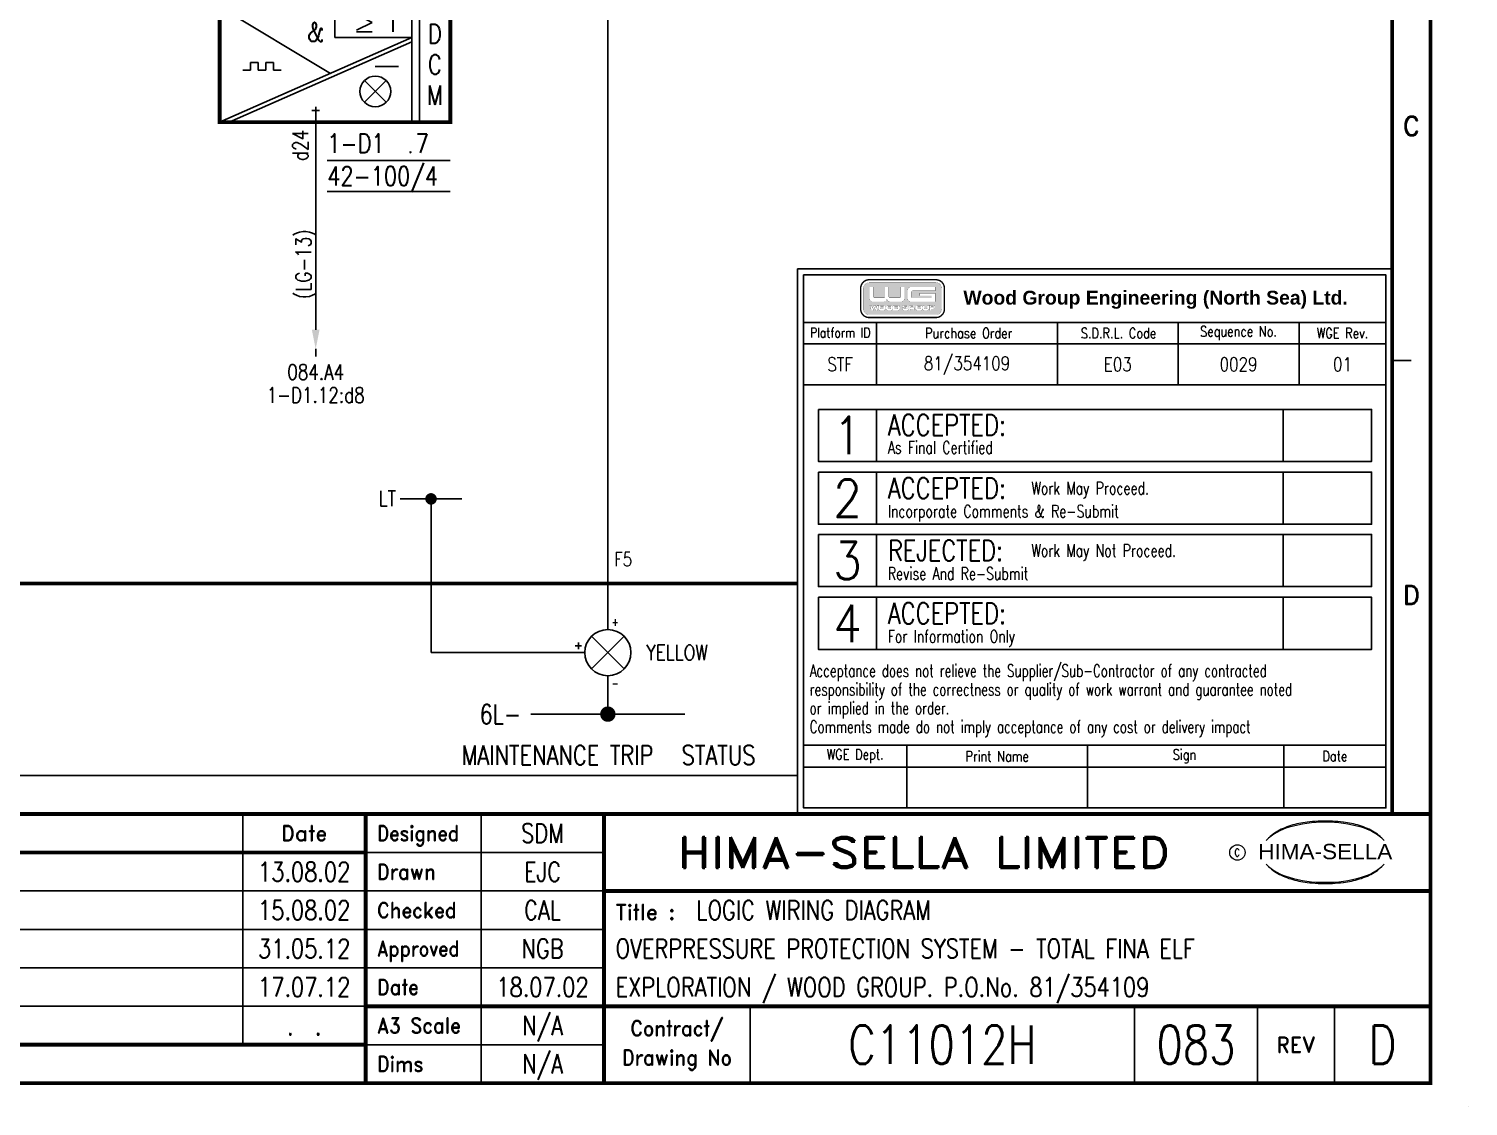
# Model space of a CAD drawing. Extents: x 0 to 414, y 0 to 285.
# Drawn here: x 226.7 to 413.9, y 0 to 140.1 of the extents above; entities that cross this region are included whole.
import ezdxf
from ezdxf.enums import TextEntityAlignment as Align

# ---------------------------------------------------------------- set-up
doc = ezdxf.new("R2010")
doc.units = 0
doc.header["$LTSCALE"] = 7
doc.header["$MEASUREMENT"] = 0
doc.linetypes.add('CONTINU', pattern=[0])
doc.layers.get('0').update_dxf_attribs({"linetype": 'CONTINUOUS'})
for name, color, linetype in [('ADD', 2, 'CONTINUOUS'), ('CATALOGUE', 2, 'CONTINUOUS'), ('COL', 2, 'CONTINU'), ('COM', 2, 'CONTINUOUS'), ('DES', 2, 'CONTINUOUS'), ('ELAC003$', 7, 'CONTINUOUS'), ('GROUP', 2, 'CONTINUOUS'), ('LAB', 2, 'CONTINUOUS'), ('LINE', 1, 'CONTINUOUS'), ('PCABGREY-0_22', 7, 'CONTINUOUS'), ('RACK', 2, 'CONTINUOUS'), ('RECORD', 2, 'CONTINUOUS'), ('ROW', 2, 'CONTINU'), ('SLOT', 2, 'CONTINUOUS'), ('SNA', 2, 'CONTINUOUS'), ('SPOTS', 7, 'CONTINUOUS'), ('TECHDATA', 2, 'CONTINUOUS'), ('TEXT', 2, 'CONTINUOUS'), ('TPOL', 3, 'CONTINUOUS'), ('UPS', 2, 'CONTINUOUS'), ('WIRENOS', 4, 'CONTINUOUS'), ('XR_FUNCTION', 2, 'CONTINUOUS'), ('XR_MAIN', 2, 'CONTINUOUS')]:
    doc.layers.add(name, color=color, linetype=linetype)
doc.layers.add('MCABGREY-0_22', color=4, linetype='CONTINUOUS', plot=False)
doc.styles.add('ARIAL', font='ARIAL.TTF', dxfattribs={"height": 2.5})
doc.styles.add('CATALOGU', font='romans.shx', dxfattribs={"width": 0.8})
doc.styles.add('CROSSREF', font='ROMANS.shx', dxfattribs={"width": 0.8, "height": 1})
doc.styles.add('FUNCTION', font='romans.shx', dxfattribs={"width": 0.8, "height": 2.5})
doc.styles.add('GROUP', font='romans.shx', dxfattribs={"width": 0.8, "height": 2.5})
doc.styles.add('PINS', font='romans.shx', dxfattribs={"width": 0.8, "height": 2})
doc.styles.add('RACK', font='romans.shx', dxfattribs={"width": 0.8, "height": 2})
doc.styles.add('REFERENC', font='romans.shx', dxfattribs={"width": 0.8})
doc.styles.add('ROMAND', font='ROMAND')
doc.styles.add('ROMANS', font='romans.shx', dxfattribs={"width": 0.8})
doc.styles.add('SLOT', font='romans.shx', dxfattribs={"width": 0.8, "height": 2})
doc.styles.add('SYMBOL', font='romans.shx', dxfattribs={"width": 0.8})
doc.styles.add('TECHDATA', font='romans.shx', dxfattribs={"width": 0.8})
doc.styles.add('WIRES', font='ROMANS.shx', dxfattribs={"width": 0.8, "height": 2})

# ---------------------------------------------------------------- blocks, each defined once
blk = doc.blocks.new('LAMP01')
for p, q in [((0, 5), (0, 3)), ((-2.1213, 2.1213), (2.1213, -2.1213)), ((2.1213, 2.1213), (-2.1213, -2.1213)), ((0, -3), (0, -5))]:
    blk.add_line(p, q)
blk.add_circle((0, 0), 3)
at = {"layer": 'CATALOGUE', "style": 'CATALOGU', "width": 0.8, "flags": 1}
blk.add_attdef('CATALOGUE', (-2, -7), '', height=1, dxfattribs=at)
at = {"layer": 'RECORD', "style": 'REFERENC', "width": 0.8}
blk.add_attdef('RECORD', (5, -1), '', height=2, dxfattribs=at)
at = {"layer": 'SNA', "style": 'SYMBOL', "width": 0.8}
blk.add_attdef('SNA', (5, 2), '', height=2, dxfattribs=at)
at = {"layer": 'TECHDATA', "style": 'TECHDATA', "width": 0.8}
blk.add_attdef('TECHDATA01', (5, -4), '', height=2, dxfattribs=at)
at = {"layer": 'TPOL', "style": 'PINS', "width": 0.8, "flags": 8}
blk.add_attdef('CN1', text='', height=1, dxfattribs=at).set_placement((0.5, 4.5), align=Align.TOP_LEFT)
blk.add_attdef('CN2', (0.5, -4.5), '', height=1, dxfattribs=at)
blk = doc.blocks.new('EQUPOT01')
blk.add_line((0, 1), (0, 0))
blk.add_solid([(0.5, 3.5), (-0.5, 3.5), (0, 1)])
at = {"layer": 'TEXT', "style": 'ROMANS', "width": 0.8}
blk.add_attdef('CONNECTION', text='', height=2, dxfattribs=at).set_placement((0, -4), align=Align.TOP_CENTER)
at = {"layer": 'TPOL', "style": 'ROMANS', "width": 0.8, "flags": 8}
blk.add_attdef('CN1', (0, 3.5), '', height=0.0025, rotation=270, dxfattribs=at)
at = {"layer": 'XR_FUNCTION', "style": 'FUNCTION', "width": 0.8, "flags": 1}
blk.add_attdef('XR_FUNCTION', text='', height=1, dxfattribs=at).set_placement((0, 2), align=Align.TOP_CENTER)
at = {"layer": 'XR_MAIN', "style": 'CROSSREF', "width": 0.8}
for tag in ['XR_PREV', 'XR_NEXT']:
    blk.add_attdef(tag, text='', height=2, dxfattribs=at).set_placement((0, -1), align=Align.TOP_CENTER)
blk = doc.blocks.new('42-100-4')
for p, q in [((-2.5, 0), (11.9231, -8.6538)), ((12.5, 0), (12.5, -4)), ((22.5, 0), (22.5, -15)), ((23.5, 0), (23.5, -15)), ((15.3254, -1.0188), (17.3254, -2.0188)), ((15.3254, -3.0188), (17.3254, -2.0188)), ((15.3254, -3.2688), (17.3254, -3.2688)), ((22.5, -4), (-2.5, -15)), ((22.5, -4.5463), (-1.2585, -15)), ((12.5, -4), (22.5, -4)), ((1.5, -7.25), (2.5, -7.25)), ((1.5, -8.25), (1.5, -7.25)), ((2.5, -7.25), (2.5, -8.25)), ((3.5, -8.25), (3.5, -7.25)), ((3.5, -7.25), (4.5, -7.25)), ((4.5, -7.25), (4.5, -8.25)), ((0.5, -8.25), (1.5, -8.25)), ((2.5, -8.25), (3.5, -8.25)), ((4.5, -8.25), (5.5, -8.25)), ((17.75, -7.75), (20.75, -7.75)), ((16.3358, -9.5858), (19.1642, -12.4142)), ((16.3358, -12.4142), (19.1642, -9.5858)), ((10, -13), (10, -14)), ((9.5, -13.5), (10.5, -13.5)), ((11.5, -20), (27.5, -20)), ((27.5, -24), (11.5, -24))]:
    blk.add_line(p, q)
at = {"const_width": 0.5}
blk.add_lwpolyline([(-2.5, -15), (27.5, -15), (27.5, 0), (-2.5, 0)], close=True, dxfattribs=at)
blk.add_circle((17.75, -11), 2)
for p in [(0, 0), (5, 0), (10, 0), (15, 0), (20, 0), (10, -15)]:
    blk.add_point(p)
at = {"style": 'ROMANS', "width": 0.8}
blk.add_text('1', height=2.5, dxfattribs=at).set_placement((19.0754, -3.2688))
blk.add_text('&', height=2.5, dxfattribs=at).set_placement((10, -4.5), align=Align.CENTER)
for s, p in [('D', (25.5, -3.5)), ('C', (25.5, -7.5)), ('M', (25.5, -11.5))]:
    blk.add_text(s, height=2.5, dxfattribs=at).set_placement(p, align=Align.MIDDLE)
at = {"layer": 'ADD', "style": 'PINS', "width": 0.8, "flags": 1}
blk.add_attdef('ADD1', (30, -2), '', height=1.5, dxfattribs=at)
at = {"layer": 'COM', "style": 'PINS', "width": 0.8, "flags": 1}
blk.add_attdef('COM1', (30, -6), '', height=1.5, dxfattribs=at)
at = {"layer": 'DES', "style": 'PINS', "width": 0.8, "flags": 1}
blk.add_attdef('DES1', (30, -4), '', height=1.5, dxfattribs=at)
at = {"layer": 'GROUP', "style": 'GROUP', "width": 0.8, "flags": 1}
blk.add_attdef('GROUP', (30, -12), '', height=1.5, dxfattribs=at)
at = {"layer": 'LAB', "style": 'PINS', "width": 0.8}
blk.add_attdef('LAB1', text='', height=2.5, dxfattribs=at).set_placement((11.5, -22), align=Align.MIDDLE_LEFT)
at = {"layer": 'RACK', "style": 'RACK', "width": 0.8}
blk.add_attdef('RACK', (11.5, -19), '', height=2.5, dxfattribs=at)
at = {"layer": 'SLOT', "style": 'SLOT', "width": 0.8}
blk.add_attdef('SLOT', (23, -19), '', height=2.5, dxfattribs=at)
at = {"layer": 'SNA', "style": 'SYMBOL', "width": 0.8, "flags": 1}
blk.add_attdef('SNA', (30, -10), '', height=1.5, dxfattribs=at)
at = {"layer": 'TEXT', "color": 3, "style": 'PINS', "width": 0.8}
blk.add_text('d16', height=2, rotation=90, dxfattribs=at).set_placement((-2, 1), align=Align.MIDDLE_LEFT)
at = {"layer": 'TEXT', "style": 'ROMANS', "width": 0.8}
blk.add_text('.', height=2, dxfattribs=at).set_placement((22, -19))
at = {"layer": 'TPOL', "style": 'PINS', "width": 0.8}
for tag, p in [('CN1', (-1, 1)), ('CN2', (4, 1)), ('CN3', (9, 1)), ('CN4', (14, 1)), ('CN5', (19, 1))]:
    blk.add_attdef(tag, p, '', height=2, rotation=90, dxfattribs=at)
blk.add_attdef('CN6', text='', height=2, rotation=90, dxfattribs=at).set_placement((9, -16), align=Align.RIGHT)
at = {"layer": 'XR_FUNCTION', "style": 'FUNCTION', "width": 0.8, "flags": 1}
blk.add_attdef('XR_FUNCTION', (30, -8), '', height=1.5, dxfattribs=at)
at = {"layer": 'XR_MAIN', "style": 'CROSSREF', "width": 0.8, "flags": 1}
blk.add_attdef('XR_MAIN', (30, -14), '', height=1.5, dxfattribs=at)
blk = doc.blocks.new('HS-A3')
at = {"color": 1}
for p, q in [((404, 97), (406.5, 97)), ((254.5, 38), (254.5, 8)), ((285.5, 38), (285.5, 3)), ((270.5, 33), (301.5, 33)), ((301.5, 28), (104, 28)), ((104, 23), (301.5, 23)), ((301.5, 18), (104, 18)), ((104, 13), (270.5, 13)), ((320.5, 13), (320.5, 3)), ((370.5, 13), (370.5, 3)), ((386.5, 3), (386.5, 13)), ((396.5, 13), (396.5, 3)), ((301.5, 8), (270.5, 8)), ((413.9, 0), (413.9, 0.025))]:
    blk.add_line(p, q, dxfattribs=at)
at = {"color": 1, "const_width": 0.5}
blk.add_lwpolyline([(16, 3), (409, 3), (409, 285), (16, 285)], close=True, dxfattribs=at)
for points in [[(404, 38), (404, 280)], [(409, 38), (16, 38)], [(270.5, 38), (270.5, 3)], [(301.5, 3), (301.5, 38)], [(270.5, 33), (104, 33)], [(409, 28), (301.5, 28)], [(270.5, 13), (409, 13)], [(270.5, 8), (16, 8)]]:
    blk.add_lwpolyline(points, dxfattribs=at)
at = {"color": 3, "lineweight": 13}
blk.add_circle((383.8795, 33), 1, dxfattribs=at)
for centre, radius, start, end in [((392.604, 29.3277), 7.240060860401338, 106.0532, 133.5024), ((392.1149, 30.6001), 5.98042439466984, 122.244, 131.6154), ((391.752, 31.2819), 5.210443276585328, 111.8206, 122.8668), ((393.7772, 27.1992), 9.760061234438751, 107.5931, 113.9452), ((395.0991, 20.9965), 15.93667133721851, 89.2698, 106.3911), ((394.0978, 26.015), 10.98591244724132, 96.0146, 107.3203), ((395.2933, 18.8099), 18.28175579120328, 92.8917, 97.3734), ((395.2419, 21.3644), 15.7280876505632, 89.78050000000002, 93.17380000000001), ((395.5053, 20.9965), 15.93667133721851, 73.6089, 90.73019999999998), ((395.3626, 21.3644), 15.7280876505632, 86.8262, 90.2195), ((395.3112, 18.8099), 18.28175579120328, 82.62659999999998, 87.1083), ((396.5067, 26.015), 10.98591244724132, 72.67969999999998, 83.9854), ((396.8272, 27.1992), 9.760061234438751, 66.0548, 72.40689999999998), ((398.0005, 29.3277), 7.240060860401338, 46.4976, 73.94679999999998), ((398.8524, 31.2819), 5.210443276585328, 57.1332, 68.1794), ((398.4895, 30.6001), 5.98042439466984, 48.3846, 57.75600000000001), ((392.8763, 29.5135), 7.299930143559258, 130.419, 136.057), ((397.7282, 29.5135), 7.299930143559258, 43.943, 49.581), ((392.604, 36.7308), 7.240060860401338, 226.4976, 253.9468), ((392.8763, 36.545), 7.299930143559258, 223.943, 229.581), ((392.1149, 35.4585), 5.98042439466984, 228.3846, 237.756), ((391.752, 34.7766), 5.210443276585328, 237.1332, 248.1794), ((398.0005, 36.7308), 7.240060860401338, 286.0532, 313.5024), ((398.8524, 34.7766), 5.210443276585328, 291.8206, 302.8668), ((398.4895, 35.4585), 5.98042439466984, 302.2440000000001, 311.6154), ((397.7282, 36.545), 7.299930143559258, 310.419, 316.0570000000001), ((393.7772, 38.8593), 9.760061234438751, 246.0548, 252.4069000000001), ((395.0991, 45.062), 15.93667133721851, 253.6089, 270.7302), ((394.0978, 40.0435), 10.98591244724132, 252.6797, 263.9854), ((395.2933, 47.2486), 18.28175579120328, 262.6266, 267.1083), ((395.2419, 44.6941), 15.7280876505632, 266.8262, 270.2195), ((395.5053, 45.062), 15.93667133721851, 269.2698, 286.3911000000001), ((395.3626, 44.6941), 15.7280876505632, 269.7805, 273.1738), ((395.3112, 47.2486), 18.28175579120328, 272.8917, 277.3734), ((396.5067, 40.0435), 10.98591244724132, 276.0146, 287.3203), ((396.8272, 38.8593), 9.760061234438751, 287.5931, 293.9452)]:
    blk.add_arc(centre, radius, start, end, dxfattribs=at)
at = {"color": 2, "style": 'ROMAND'}
for s, p in [('C', (406.5, 127.5)), ('D', (406.5, 66.5))]:
    blk.add_text(s, height=2.5, dxfattribs=at).set_placement(p, align=Align.MIDDLE)
at = {"color": 4, "style": 'ROMAND'}
blk.add_text('Date', height=2, dxfattribs=at).set_placement((262.5, 34.5), align=Align.CENTER)
for s, width, p in [('Designed', 0.87, (272, 34.5)), ('Drawn', 0.9, (272, 29.5)), ('Checked', 0.9, (272, 24.5)), ('Approved', 0.85, (272, 19.5)), ('Date', 0.9, (272, 14.5)), ('A3 Scale', 0.9, (272, 9.5)), ('Dims', 0.9, (272, 4.5))]:
    blk.add_text(s, height=2, dxfattribs=dict(at, width=width)).set_placement(p)
at = {"color": 1, "style": 'ROMAND', "width": 1.15}
blk.add_text('HIMA-SELLA LIMITED', height=4, dxfattribs=at).set_placement((343.0965, 33), align=Align.MIDDLE)
at = {"color": 1, "style": 'ARIAL', "width": 1.05}
blk.add_text('HIMA-SELLA', height=2, dxfattribs=at).set_placement((395.3022, 32.1293), align=Align.CENTER)
at = {"color": 3, "lineweight": 13, "style": 'ROMANS', "width": 0.8}
blk.add_text('C', height=1, dxfattribs=at).set_placement((383.8436, 32.5), align=Align.CENTER)
at = {"color": 4, "style": 'ROMAND'}
blk.add_text('Title :', height=2, dxfattribs=at).set_placement((303, 24.25))
at = {"color": 4, "style": 'ROMAND', "width": 0.9}
for s, p in [('Contract/', (311, 10)), ('Drawing No', (311, 6))]:
    blk.add_text(s, height=2, dxfattribs=at).set_placement(p, align=Align.MIDDLE)
at = {"color": 4, "style": 'ROMAND'}
blk.add_text('REV', height=2, dxfattribs=at).set_placement((391.5, 8), align=Align.MIDDLE)
at = {"layer": 'COL', "style": 'ROMAND', "flags": 9}
for tag, p in [('COL1', (48.5, 282.5)), ('COL2', (113.5, 282.5)), ('COL3', (178.5, 282.5)), ('COL4', (243.5, 282.5)), ('COL5', (308.5, 282.5)), ('COL6', (373.5, 282.5))]:
    blk.add_attdef(tag, p, '', height=2.5, dxfattribs=at)
at = {"layer": 'ROW', "style": 'ROMAND', "flags": 9}
for tag, p in [('ROW1', (406.5, 249.5)), ('ROW2', (406.5, 188.5)), ('ROW3', (406.5, 127.5)), ('ROW4', (406.5, 66.5))]:
    blk.add_attdef(tag, p, '', height=2.5, dxfattribs=at)
at = {"layer": 'UPS', "color": 3, "style": 'ROMANS', "width": 0.8, "flags": 8}
blk.add_attdef('PROJS->NOMPRO', text='', height=1.7, rotation=90, dxfattribs=at).set_placement((13.5, 35), align=Align.MIDDLE_LEFT)
at = {"layer": 'UPS', "style": 'ROMANS', "width": 0.8, "flags": 8}
for tag, height, p in [('PLANOS->VERIF', 2.5, (293.5, 34.25)), ('PLANOS->CANVI1', 2.5, (109, 29.25)), ('PLANOS->NCAN1', 2.5, (149, 29.25)), ('PLANOS->DCAN1', 2.5, (262.5, 29.25)), ('PLANOS->ORIG', 2.5, (293.5, 29.25)), ('PLANOS->CANVI2', 2.5, (109, 24.25)), ('PLANOS->NCAN2', 2.5, (149, 24.25)), ('PLANOS->DCAN2', 2.5, (262.5, 24.25)), ('PLANOS->HECHF', 2.5, (293.5, 24.25)), ('PLANOS->CANVI3', 2.5, (109, 19.25)), ('PLANOS->NCAN3', 2.5, (149, 19.25)), ('PLANOS->DCAN3', 2.5, (262.5, 19.25)), ('PLANOS->HECHD', 2.5, (293.5, 19.25)), ('PLANOS->CANVI4', 2.5, (109, 14.25)), ('PLANOS->NCAN4', 2.5, (149, 14.25)), ('PLANOS->DCAN4', 2.5, (262.5, 14.25)), ('PLANOS->DATACREA', 2.5, (293.5, 14.25)), ('PLANOS->CANVI5', 2.5, (109, 9.25)), ('PLANOS->NCAN5', 2.5, (149, 9.25)), ('PLANOS->DCAN5', 2.5, (262.5, 9.25)), ('PLANOS->NR1', 2.5, (293.5, 9.25)), ('PROJS->DESCPRO3', 5, (345.5, 5.5)), ('PLANOS->PLANO', 5, (378.5, 5.5)), ('PLANOS->USER', 5, (402.75, 5.5)), ('PLANOS->NR2', 2.5, (293.5, 4.25))]:
    blk.add_attdef(tag, text='', height=height, dxfattribs=at).set_placement(p, align=Align.CENTER)
at = {"layer": 'UPS', "style": 'ROMANS', "width": 3.1263, "flags": 8}
blk.add_attdef('PLANOS->MCAN1', text='', height=2.5, rotation=0.0611733494275344, dxfattribs=at).set_placement((155, 31.6443), (254, 31.75), align=Align.FIT)
at = {"layer": 'UPS', "style": 'ROMANS', "flags": 8}
for tag, width, p, p2 in [('PLANOS->MCAN2', 3.0574, (155, 26.75), (254, 26.75)), ('PLANOS->MCAN3', 3.0574, (155, 21.75), (254, 21.75)), ('PLANOS->MCAN4', 3.0462, (155, 16.75), (254, 16.75)), ('PLANOS->MCAN5', 3.0574, (155, 11.75), (254, 11.75))]:
    blk.add_attdef(tag, text='', height=2.5, dxfattribs=dict(at, width=width)).set_placement(p, p2, align=Align.FIT)
at = {"layer": 'UPS', "style": 'ROMANS', "width": 0.8, "flags": 8}
blk.add_attdef('PLANOS->DENOM', (313.5, 24.25), '', height=2.5, dxfattribs=at)
at = {"layer": 'UPS', "color": 4, "style": 'ROMANS', "width": 0.8, "flags": 8}
for tag, p in [('PROJS->DESCPRO1', (303, 19.25)), ('PROJS->DESCPRO2', (303, 14.25))]:
    blk.add_attdef(tag, p, '', height=2.5, dxfattribs=at)
at = {"layer": 'UPS', "color": 3, "style": 'ROMANS', "width": 0.8, "flags": 8}
blk.add_attdef('PLANOS->PROTOTIPO', text='', height=1.7, dxfattribs=at).set_placement((39.5, 5.5), align=Align.MIDDLE_LEFT)
at = {"layer": 'UPS', "style": 'ROMANS', "width": 0.8, "flags": 8}
blk.add_attdef('PLANOS->OBS4', text='', height=2.5, dxfattribs=at).set_placement((107, 5.5), align=Align.MIDDLE_LEFT)

msp = doc.modelspace()

# ---------------------------------------------------------------- hatches: boundary and pattern name
at = {"linetype": 'Continuous'}
h = msp.add_hatch(color=1, dxfattribs=at)
edge = h.paths.add_edge_path(flags=16)
edge.add_line((341.6261399999999, 106.0572599999999), (344.5758699999998, 106.0572599999999))
edge.add_line((344.5758699999998, 106.0572599999999), (344.5758699999998, 106.5575099999996))
edge.add_line((344.5758699999998, 106.5575099999995), (341.36988, 106.5575099999995))
edge.add_arc((341.3698884543419, 106.1923515456578), 0.365158454439969, 90.00132654225952, 179.9986734577404)
edge.add_line((341.00473, 106.1923599999996), (341.00473, 105.0248))
edge.add_arc((341.3698834541107, 105.024813454342), 0.365153454358445, 180.0021111042776, 269.9994580197556)
edge.add_line((341.36988, 104.6596599999999), (344.5758699999998, 104.6596599999999))
edge.add_line((344.5758699999998, 104.6596599999999), (344.5758699999998, 105.7651399999997))
edge.add_line((344.5758699999998, 105.7651399999997), (342.57121, 105.7651399999997))
edge.add_line((342.57121, 105.7651399999997), (342.57121, 105.4365099999996))
edge.add_line((342.57121, 105.43651), (344.10848, 105.43651))
edge.add_line((344.10848, 105.43651), (344.10848, 105.1224799999997))
edge.add_line((344.10848, 105.1224799999994), (341.6261399999999, 105.1224799999994))
edge.add_arc((341.626142958962, 105.2502829589616), 0.127802958996096, 180.0013265422535, 269.9986734577261, ccw=False)
edge.add_line((341.49834, 105.25028), (341.49834, 105.92946))
edge.add_arc((341.626142958962, 105.9294570410379), 0.127802958996119, 90.00132654227377, 179.9986734577465, ccw=False)
edge = h.paths.add_edge_path(flags=16)
edge.add_arc((342.6639446634498, 103.9697547162387), 0.229358143489629, 359.7165362622, 449.7138831776751)
edge.add_line((342.66509, 104.1991099999999), (342.2500799999999, 104.1991099999999))
edge.add_arc((342.2512203365501, 103.969749716007), 0.229363118745536, 90.28486158141148, 180.2822084968908)
edge.add_line((342.02186, 103.9686199999999), (342.02186, 103.7632299999998))
edge.add_arc((342.2512253367817, 103.7620952839927), 0.229368143597591, 179.7165486787224, 269.7138955942124)
edge.add_line((342.2500799999999, 103.5327299999996), (342.66509, 103.5327299999996))
edge.add_arc((342.663939663218, 103.762090283761), 0.229363168450698, 270.2873596461594, 360.284706561639)
edge.add_line((342.8933, 103.7632299999998), (342.8933, 103.9686199999999))
edge = h.paths.add_edge_path(flags=0)
edge.add_arc((344.2791299999999, 103.9515049999996), 0.081015000000002, -90, 90, ccw=False)
edge.add_line((344.2791299999999, 103.8704899999999), (344.0716300000001, 103.8704899999999))
edge.add_arc((344.0716300000001, 103.9515049999996), 0.081015000000002, 90, 270, ccw=False)
edge.add_line((344.0716300000001, 104.03252), (344.2791299999999, 104.03252))
edge = h.paths.add_edge_path(flags=16)
edge.add_line((344.02084, 103.5327299999996), (344.02084, 103.68975))
edge.add_line((344.02084, 103.68975), (344.2948499999998, 103.68975))
edge.add_arc((344.2948499999998, 103.9444299999999), 0.254680000000008, 270, 450)
edge.add_line((344.2948499999998, 104.1991099999999), (343.8276899999999, 104.1991099999999))
edge.add_line((343.8276899999999, 104.1991099999999), (343.8276899999999, 103.5327299999994))
edge.add_line((343.8276899999999, 103.5327299999996), (344.02084, 103.5327299999996))
edge = h.paths.add_edge_path(flags=16)
edge.add_line((343.4361899999997, 103.69933), (343.2815099999999, 103.69933))
edge.add_arc((343.2820826683906, 103.8140126419962), 0.1146840717988, 179.7165486787283, 269.71389559420106, ccw=False)
edge.add_line((343.1674, 103.81458), (343.1674, 104.1991099999999))
edge.add_line((343.1674, 104.1991099999999), (342.9495399999999, 104.1991099999999))
edge.add_line((342.9495399999999, 104.1991099999999), (342.9495399999999, 103.7632299999996))
edge.add_arc((343.1789003367815, 103.762090283761), 0.229363168450693, 179.7152934383665, 269.7126403538517)
edge.add_line((343.1777499999999, 103.5327299999996), (343.53994, 103.5327299999996))
edge.add_arc((343.5387946632181, 103.7620952839927), 0.229368143597644, 270.2861044057759, 360.2834513212661)
edge.add_line((343.7681599999999, 103.7632299999998), (343.7681599999999, 104.1991099999999))
edge.add_line((343.7681599999999, 104.1991099999999), (343.5503, 104.1991099999999))
edge.add_line((343.5503, 104.1991099999999), (343.5503, 103.8145799999999))
edge.add_arc((343.4356173316091, 103.8140126419962), 0.114684071798818, -89.71389559422369, 0.283451321260884, ccw=False)
edge = h.paths.add_edge_path(flags=0)
edge.add_arc((342.5607573316091, 103.9178373580035), 0.114684071798818, 359.716548678728, 449.7138955942008)
edge.add_line((342.56133, 104.03252), (342.35383, 104.03252))
edge.add_arc((342.3544026683908, 103.9178373580035), 0.114684071798822, 90.28610440577614, 180.2834513212601)
edge.add_line((342.2397199999999, 103.9172699999999), (342.2397199999999, 103.81458))
edge.add_arc((342.3544026683908, 103.8140126419962), 0.114684071798818, 179.7165486787396, 269.7138955942238)
edge.add_line((342.35383, 103.69933), (342.56133, 103.69933))
edge.add_arc((342.5607573316091, 103.8140126419962), 0.1146840717988, 270.2861044057988, 360.2834513212716)
edge.add_line((342.67544, 103.81458), (342.67544, 103.9172699999999))
edge = h.paths.add_edge_path(flags=0)
edge.add_arc((338.7044223316091, 103.917842358235), 0.114679096706921, 359.7140381435265, 449.7113850590014)
edge.add_line((338.7049999999999, 104.03252), (338.4974900000001, 104.03252))
edge.add_arc((338.4980626683906, 103.9178373580035), 0.114684071798822, 90.28610440577614, 180.2834513212601)
edge.add_line((338.38338, 103.9172699999999), (338.38338, 103.81458))
edge.add_arc((338.4980626683906, 103.8140126419962), 0.114684071798818, 179.7165486787396, 269.7138955942238)
edge.add_line((338.4974900000001, 103.69933), (338.7049999999999, 103.69933))
edge.add_arc((338.7044223316091, 103.8140076417647), 0.114679096706899, 270.2886149409979, 360.2859618564731)
edge.add_line((338.8190999999999, 103.81458), (338.8190999999999, 103.9172699999999))
edge = h.paths.add_edge_path(flags=16)
edge.add_arc((338.8076096634498, 103.969749716007), 0.229363118745524, 359.7177915031089, 449.7151384185998)
edge.add_line((338.8087499999999, 104.1991099999999), (338.3937399999999, 104.1991099999999))
edge.add_arc((338.39488033655, 103.969749716007), 0.229363118745536, 90.28486158141148, 180.2822084968908)
edge.add_line((338.16552, 103.9686199999999), (338.16552, 103.7632299999998))
edge.add_arc((338.3948853367815, 103.7620952839927), 0.229368143597591, 179.7165486787224, 269.7138955942124)
edge.add_line((338.3937399999999, 103.5327299999996), (338.8087499999999, 103.5327299999996))
edge.add_arc((338.8076046632182, 103.7620952839927), 0.229368143597644, 270.2861044057759, 360.2834513212661)
edge.add_line((339.0369699999999, 103.7632299999998), (339.0369699999999, 103.9686199999999))
edge = h.paths.add_edge_path(flags=0)
edge.add_arc((337.7643573316091, 103.9178373580035), 0.114684071798818, 359.716548678728, 449.7138955942008)
edge.add_line((337.7649299999999, 104.03252), (337.55743, 104.03252))
edge.add_arc((337.5580026683909, 103.9178373580035), 0.114684071798822, 90.28610440577614, 180.2834513212601)
edge.add_line((337.4433200000001, 103.9172699999999), (337.4433200000001, 103.81458))
edge.add_arc((337.5580026683909, 103.8140126419962), 0.114684071798818, 179.7165486787396, 269.7138955942238)
edge.add_line((337.55743, 103.69933), (337.7649299999999, 103.69933))
edge.add_arc((337.7643573316091, 103.8140126419962), 0.1146840717988, 270.2861044057988, 360.2834513212716)
edge.add_line((337.8790399999999, 103.81458), (337.8790399999999, 103.9172699999999))
h.paths.add_polyline_path([(337.2364099999999, 104.1986599999999), (337.02463, 103.53409), (336.8128399999999, 103.53409), (336.65218, 103.9540099999997), (336.49151, 103.53409), (336.2797299999999, 103.53409), (336.06794, 104.1986599999999), (336.26512, 104.1986599999999), (336.39657, 103.7714399999994), (336.56454, 104.1950099999995), (336.7398099999999, 104.1950099999995), (336.9077799999999, 103.7714399999994), (337.04653, 104.1986599999999)], flags=16)
edge = h.paths.add_edge_path(flags=16)
edge.add_arc((337.8675396634498, 103.969749716007), 0.229363118745524, 359.7177915031089, 449.7151384185998)
edge.add_line((337.86868, 104.1991099999999), (337.45367, 104.1991099999999))
edge.add_arc((337.4548153365499, 103.9697547162387), 0.229358143489615, 90.28611682232473, 180.2834637377995)
edge.add_line((337.22546, 103.9686199999999), (337.22546, 103.7632299999998))
edge.add_arc((337.4548203367818, 103.762090283761), 0.229363168450693, 179.715293438361, 269.7126403538405)
edge.add_line((337.45367, 103.5327299999996), (337.86868, 103.5327299999996))
edge.add_arc((337.867534663218, 103.7620952839927), 0.229368143597644, 270.2861044057759, 360.2834513212661)
edge.add_line((338.0969, 103.7632299999998), (338.0969, 103.9686199999999))
edge = h.paths.add_edge_path(flags=0)
edge.add_arc((339.6115573316091, 103.8140126419962), 0.114684071798822, 270.2861044057759, 360.2834513212602)
edge.add_line((339.72624, 103.81458), (339.72624, 103.9172699999999))
edge.add_arc((339.6115573316091, 103.9178373580035), 0.114684071798818, 359.7165486787391, 449.7138955942237)
edge.add_line((339.6121299999999, 104.03252), (339.26956, 104.03252))
edge.add_line((339.26956, 104.03252), (339.26956, 103.69933))
edge.add_line((339.26956, 103.69933), (339.6121299999999, 103.69933))
edge = h.paths.add_edge_path(flags=16)
edge.add_arc((339.7147396634496, 103.969749716007), 0.229363118745524, 359.7177915031089, 449.7151384185885)
edge.add_line((339.7158800000001, 104.1991099999999), (339.0816399999999, 104.1991099999999))
edge.add_line((339.0816399999999, 104.1991099999999), (339.0816399999999, 103.5327299999994))
edge.add_line((339.0816399999999, 103.5327299999996), (339.7158800000001, 103.5327299999996))
edge.add_arc((339.7147346632182, 103.7620952839927), 0.229368143597599, 270.2861044057876, 360.2834513212775)
edge.add_line((339.9440999999999, 103.7632299999998), (339.9440999999999, 103.9686199999999))
edge = h.paths.add_edge_path(flags=16)
edge.add_arc((340.8800689960826, 103.9891589960829), 0.043361003928592, 0.001326542279929, 89.99867345775013)
edge.add_line((340.88007, 104.03252), (340.6158399999999, 104.03252))
edge.add_arc((340.6164126683909, 103.9178373580035), 0.1146840717988, 90.28610440579894, 180.2834513212717)
edge.add_line((340.50173, 103.9172699999999), (340.50173, 103.81458))
edge.add_arc((340.6164126683909, 103.8140126419962), 0.114684071798818, 179.716548678728, 269.7138955942011)
edge.add_line((340.6158399999999, 103.69933), (340.88007, 103.69933))
edge.add_arc((340.88007, 103.7426849999997), 0.043354999999997, 270, 450)
edge.add_line((340.88007, 103.7860399999999), (340.7047999999999, 103.7860399999999))
edge.add_line((340.7047999999999, 103.7860399999999), (340.7047999999999, 103.9028899999999))
edge.add_line((340.7047999999999, 103.9028899999999), (341.12837, 103.9028899999999))
edge.add_line((341.12837, 103.9028899999999), (341.12837, 103.7632299999998))
edge.add_arc((340.8990046632183, 103.7620952839927), 0.229368143597591, -89.71389559422369, 0.2834513212663978, ccw=False)
edge.add_line((340.90015, 103.5327299999996), (340.51209, 103.5327299999996))
edge.add_arc((340.5132353367815, 103.7620952839927), 0.229368143597645, 179.7165486787342, 269.71389559421254, ccw=False)
edge.add_line((340.2838699999999, 103.7632299999998), (340.2838699999999, 103.9686199999999))
edge.add_arc((340.51323033655, 103.969749716007), 0.2293631187455689, 90.28486158141158, 180.2822084968909, ccw=False)
edge.add_line((340.51209, 104.1991099999999), (340.90015, 104.1991099999999))
edge.add_arc((340.8990096634498, 103.969749716007), 0.229363118745536, -0.28220849689091665, 89.71513841859979, ccw=False)
edge.add_line((341.12837, 103.9686199999999), (341.12837, 103.9540099999999))
edge.add_line((341.12837, 103.9540099999997), (340.92343, 103.9540099999997))
edge.add_line((340.92343, 103.9540099999997), (340.92343, 103.98916))
edge = h.paths.add_edge_path(flags=0)
edge.add_line((341.4481599999999, 104.03252), (341.65567, 104.03252))
edge.add_arc((341.65567, 103.9515049999996), 0.081015000000002, -90, 90, ccw=False)
edge.add_line((341.65567, 103.8704899999999), (341.4481599999999, 103.8704899999999))
edge.add_arc((341.4481599999999, 103.9515049999996), 0.081015000000002, 90, 270, ccw=False)
edge = h.paths.add_edge_path(flags=16)
edge.add_line((341.7682899999999, 103.5327299999996), (341.9260699999999, 103.5327299999996))
edge.add_line((341.9260699999999, 103.5327299999996), (341.9260699999999, 103.68975))
edge.add_arc((341.845054702688, 103.6897494332255), 0.081015297313825, 0.000400835020838, 81.62120499931345)
edge.add_arc((341.6713563991228, 103.9444492277355), 0.254713601602722, 316.7426492714064, 359.9956748752612)
edge.add_arc((341.6713791033771, 103.9444191031454), 0.254690896855942, 0.002451378422247, 89.99979829390925)
edge.add_line((341.67138, 104.1991099999999), (341.2042299999999, 104.1991099999999))
edge.add_line((341.2042299999999, 104.1991099999999), (341.2042299999999, 103.5327299999994))
edge.add_line((341.2042299999999, 103.5327299999996), (341.3973799999999, 103.5327299999996))
edge.add_line((341.3973799999999, 103.5327299999996), (341.3973799999999, 103.68975))
edge.add_line((341.3973799999999, 103.68975), (341.68728, 103.68975))
edge.add_arc((341.6872731241383, 103.60873312437), 0.081016875921669, -0.0022095794171832495, 89.99513733605761, ccw=False)
edge.add_line((341.7682899999999, 103.6087299999997), (341.7682899999999, 103.5327299999996))
edge = h.paths.add_edge_path()
edge.add_line((345.4033800000001, 106.4077999999998), (345.4033800000001, 103.6837999999999))
edge.add_arc((344.6730730915471, 103.6838169084524), 0.730306908648449, 270.00132654226104, 359.9986734577408, ccw=False)
edge.add_line((344.6730899999997, 102.9535099999997), (335.9803099999999, 102.9535099999997))
edge.add_arc((335.9803219084528, 103.683821908684), 0.7303119087812779, 180.0017188205811, 269.99906573606233, ccw=False)
edge.add_line((335.2500099999999, 103.6837999999999), (335.2500099999999, 106.4077999999998))
edge.add_arc((335.9803219084528, 106.4077780913158), 0.730311908781297, 90.00093426393778, 179.998281179419, ccw=False)
edge.add_line((335.9803099999999, 107.13809), (344.6730899999997, 107.13809))
edge.add_arc((344.6730730915471, 106.4077830915472), 0.730306908648426, 0.0013265422592780851, 89.99867345773902, ccw=False)
edge = h.paths.add_edge_path(flags=16)
edge.add_line((336.05333, 106.5575099999995), (336.5424499999999, 106.5575099999995))
edge.add_line((336.5424499999999, 106.5575099999995), (336.5424499999999, 105.2794899999998))
edge.add_arc((336.6702529589618, 105.2794929589615), 0.127802958996119, 180.0013265422535, 269.9986734577261)
edge.add_line((336.67025, 105.1516899999995), (337.92936, 105.1516899999995))
edge.add_arc((337.929362041038, 105.2794979591934), 0.127807959209685, 269.9990850110503, 359.9964319265211)
edge.add_line((338.0571699999999, 105.2794899999998), (338.0571699999999, 106.5575099999995))
edge.add_line((338.0571699999999, 106.5575099999995), (338.5462799999999, 106.5575099999995))
edge.add_line((338.5462799999999, 106.5575099999995), (338.5462799999999, 105.2794899999998))
edge.add_arc((338.6740829589618, 105.2794929589615), 0.127802958996119, 180.0013265422637, 269.9986734577465)
edge.add_line((338.67408, 105.1516899999995), (339.9331999999997, 105.1516899999995))
edge.add_arc((339.933197041038, 105.2794929589615), 0.127802958996119, 270.0013265422535, 359.9986734577362)
edge.add_line((340.0609999999999, 105.2794899999998), (340.0609999999999, 106.5575099999995))
edge.add_line((340.0609999999999, 106.5575099999995), (340.55011, 106.5575099999995))
edge.add_line((340.55011, 106.5575099999995), (340.55011, 105.0247999999996))
edge.add_arc((340.1849615458892, 105.0248084541104), 0.3651484542084339, 270.0013265422625, 359.9986734577447, ccw=False)
edge.add_line((340.18497, 104.6596599999999), (338.6668699999999, 104.6596599999999))
edge.add_arc((338.6668734541105, 105.024813454342), 0.365153454358449, 180.0021111042778, 269.9994580197557, ccw=False)
edge.add_arc((337.9365715458892, 105.0248084541104), 0.3651484542084339, 270.0013265422625, 359.9986734577447, ccw=False)
edge.add_line((337.9365799999999, 104.6596599999999), (336.4184799999999, 104.6596599999999))
edge.add_arc((336.4184834541105, 105.024813454342), 0.365153454358449, 180.0021111042778, 269.9994580197557, ccw=False)
edge.add_line((336.05333, 105.0248), (336.05333, 106.5575099999996))

# ---------------------------------------------------------------- linework, layer by layer
for p, q in [((279, 79), (275, 79)), ((279, 59), (279, 79)), ((279, 79), (283, 79)), ((299, 59), (279, 59)), ((302, 54), (302, 51)), ((302, 51), (292, 51)), ((302, 51), (312, 51))]:
    msp.add_line(p, q)
at = {"color": 3}
for p, q in [((298.1646, 60.3369), (298.1646, 59.4675)), ((298.5646, 59.9022), (297.7646, 59.9022))]:
    msp.add_line(p, q, dxfattribs=at)
at = {"color": 1}
msp.add_line((16, 43), (326.6546, 43), dxfattribs=at)
at = {"const_width": 0.75}
msp.add_lwpolyline([(278.625, 79, 1), (279.375, 79, 1)], format="xyb", close=True, dxfattribs=at)
at = {"color": 1, "const_width": 0.5}
msp.add_lwpolyline([(16, 68), (326.6546, 68)], dxfattribs=at)
at = {"layer": 'ELAC003$', "color": 3, "linetype": 'Continuous'}
for p, q in [((327.4519, 101.9558), (403.2026, 101.9558)), ((336.9539, 101.9558), (336.9539, 93.8498)), ((360.4766, 101.9558), (360.4766, 93.8498)), ((376.1584, 101.9558), (376.1584, 93.8498)), ((391.9064, 101.9558), (391.9064, 93.8498)), ((327.4519, 99.16520000000001), (403.2026, 99.16520000000001)), ((327.4519, 93.8498), (403.2026, 93.8498)), ((336.9539, 83.8704), (336.9539, 90.6474)), ((389.8464, 90.6474), (389.8464, 83.8704)), ((336.9539, 75.69799999999998), (336.9539, 82.4752)), ((389.8464, 82.4752), (389.8464, 75.69799999999998)), ((336.9539, 67.5923), (336.9539, 74.36929999999998)), ((389.8464, 74.36929999999998), (389.8464, 67.5923)), ((336.9539, 59.4199), (336.9539, 66.1969)), ((389.8464, 66.1969), (389.8464, 59.4199)), ((327.4519, 46.9696), (403.2026, 46.9696)), ((340.8744, 46.9696), (340.8744, 38.7972)), ((364.397, 46.9696), (364.397, 38.7972)), ((389.913, 46.9696), (389.913, 38.7972)), ((327.4519, 44.1126), (403.2026, 44.1126))]:
    msp.add_line(p, q, dxfattribs=at)
for points in [[(326.6546, 108.9322), (404, 108.9322), (404, 38), (326.6546, 38)], [(327.4519, 108.1348), (403.2026, 108.1348), (403.2026, 38.7972), (327.4519, 38.7972)], [(329.3789, 90.6474), (401.3419, 90.6474), (401.3419, 83.8704), (329.3789, 83.8704)], [(329.3789, 82.4752), (401.3419, 82.4752), (401.3419, 75.69799999999998), (329.3789, 75.69799999999998)], [(329.3789, 74.36929999999998), (401.3419, 74.36929999999998), (401.3419, 67.5923), (329.3789, 67.5923)], [(329.3789, 66.1969), (401.3419, 66.1969), (401.3419, 59.4199), (329.3789, 59.4199)]]:
    msp.add_lwpolyline(points, close=True, dxfattribs=at)
at = {"layer": 'LINE', "linetype": 'Continuous', "flags": 128}
for points, const_width in [([(345.7685, 106.4078), (345.7685, 103.6838, -0.4142), (344.6731, 102.5884), (335.9803, 102.5884, -0.4142), (334.8849, 103.6838), (334.8849, 106.4078, -0.4142), (335.9803, 107.5032), (344.6731, 107.5032, -0.4142)], 0.1826), ([(345.4034, 106.4078), (345.4034, 103.6838, -0.4142), (344.6731, 102.9535), (335.9803, 102.9535, -0.4142), (335.25, 103.6838), (335.25, 106.4078, -0.4142), (335.9803, 107.1381), (344.6731, 107.1381, -0.4142)], 0.0183), ([(341.6261, 106.0573), (344.5759, 106.0573), (344.5759, 106.5575), (341.3699, 106.5575, 0.4142), (341.0047, 106.1924), (341.0047, 105.0248, 0.4142), (341.3699, 104.6597), (344.5759, 104.6597), (344.5759, 105.7651), (342.5712, 105.7651), (342.5712, 105.4365), (344.1085, 105.4365), (344.1085, 105.1225), (341.6261, 105.1225, -0.4142), (341.4983, 105.2503), (341.4983, 105.9295, -0.4142)], 0.0183), ([(338.0969, 103.9686, 0.4142), (337.8687, 104.1991), (337.4537000000001, 104.1991, 0.4142), (337.2255, 103.9686), (337.2255, 103.7632, 0.4142), (337.4537000000001, 103.5327), (337.8687, 103.5327, 0.4142), (338.0969, 103.7632)], 0.0183), ([(337.879, 103.9173, 0.4142), (337.7649, 104.0325), (337.5574, 104.0325, 0.4142), (337.4433, 103.9173), (337.4433, 103.8146, 0.4142), (337.5574, 103.6993), (337.7649, 103.6993, 0.4142), (337.879, 103.8146)], 0.0183), ([(339.037, 103.9686, 0.4142), (338.8088, 104.1991), (338.3937, 104.1991, 0.4142), (338.1655, 103.9686), (338.1655, 103.7632, 0.4142), (338.3937, 103.5327), (338.8088, 103.5327, 0.4142), (339.037, 103.7632)], 0.0183), ([(338.8191, 103.9173, 0.4142), (338.705, 104.0325), (338.4975, 104.0325, 0.4142), (338.3834, 103.9173), (338.3834, 103.8146, 0.4142), (338.4975, 103.6993), (338.705, 103.6993, 0.4142), (338.8191, 103.8146)], 0.0183), ([(339.9441, 103.9686, 0.4142), (339.7159, 104.1991), (339.0816, 104.1991), (339.0816, 103.5327), (339.7159, 103.5327, 0.4142), (339.9441, 103.7632)], 0.0183), ([(339.6121, 103.6993, 0.4142), (339.7262, 103.8146), (339.7262, 103.9173, 0.4142), (339.6121, 104.0325), (339.2696000000001, 104.0325), (339.2696000000001, 103.6993)], 0.0183), ([(340.9234, 103.9892, 0.4142), (340.8801000000001, 104.0325), (340.6158, 104.0325, 0.4142), (340.5017000000001, 103.9173), (340.5017000000001, 103.8146, 0.4142), (340.6158, 103.6993), (340.8801000000001, 103.6993, 1), (340.8801000000001, 103.786), (340.7048, 103.786), (340.7048, 103.9029), (341.1284, 103.9029), (341.1284, 103.7632, -0.4142), (340.9002, 103.5327), (340.5121, 103.5327, -0.4142), (340.2839, 103.7632), (340.2839, 103.9686, -0.4142), (340.5121, 104.1991), (340.9002, 104.1991, -0.4142), (341.1284, 103.9686), (341.1284, 103.954), (340.9234, 103.954)], 0.0183), ([(341.7683, 103.5327), (341.9261, 103.5327), (341.9261, 103.6898, 0.372), (341.8569, 103.7699, 0.191), (341.9261, 103.9444, 0.4142), (341.6714, 104.1991), (341.2042, 104.1991), (341.2042, 103.5327), (341.3974, 103.5327), (341.3974, 103.6898), (341.6873, 103.6898, -0.4142), (341.7683, 103.6087)], 0.0183), ([(341.4482, 104.0325), (341.6557, 104.0325, -1), (341.6557, 103.8705), (341.4482, 103.8705, -1)], 0.0183), ([(342.8933, 103.9686, 0.4142), (342.6651, 104.1991), (342.2501, 104.1991, 0.4142), (342.0219, 103.9686), (342.0219, 103.7632, 0.4142), (342.2501, 103.5327), (342.6651, 103.5327, 0.4142), (342.8933, 103.7632)], 0.0183), ([(342.6754, 103.9173, 0.4142), (342.5613, 104.0325), (342.3538, 104.0325, 0.4142), (342.2397000000001, 103.9173), (342.2397000000001, 103.8146, 0.4142), (342.3538, 103.6993), (342.5613, 103.6993, 0.4142), (342.6754, 103.8146)], 0.0183), ([(343.4362, 103.6993), (343.2815, 103.6993, -0.4142), (343.1674, 103.8146), (343.1674, 104.1991), (342.9495, 104.1991), (342.9495, 103.7632, 0.4142), (343.1778, 103.5327), (343.5399, 103.5327, 0.4142), (343.7682, 103.7632), (343.7682, 104.1991), (343.5503, 104.1991), (343.5503, 103.8146, -0.4142)], 0.0183), ([(344.0208, 103.5327), (344.0208, 103.6898), (344.2949, 103.6898, 1), (344.2949, 104.1991), (343.8277, 104.1991), (343.8277, 103.5327)], 0.0183), ([(344.2791000000001, 104.0325, -1), (344.2791000000001, 103.8705), (344.0716, 103.8705, -1), (344.0716, 104.0325)], 0.0183)]:
    msp.add_lwpolyline(points, format="xyb", close=True, dxfattribs=dict(at, const_width=const_width))
at = {"layer": 'LINE', "linetype": 'Continuous', "const_width": 0.0183, "flags": 128}
msp.add_lwpolyline([(336.0533, 105.0239), (336.0533, 106.5575), (336.5425, 106.5575), (336.5425, 105.2795, 0.4142), (336.6703, 105.1517), (337.9294, 105.1517, 0.4142), (338.0572, 105.2795), (338.0572, 106.5575), (338.5463, 106.5575), (338.5463, 105.2795, 0.4142), (338.6741, 105.1517), (339.9332, 105.1517, 0.4142), (340.061, 105.2795), (340.061, 106.5575), (340.5501, 106.5575), (340.5501, 105.0248, -0.4142), (340.185, 104.6597), (338.6669, 104.6597, -0.4142), (338.3017, 105.0248, -0.4142), (337.9366, 104.6597), (336.4185, 104.6597, -0.4142), (336.0533, 105.0248), (336.0533, 106.5575)], format="xyb", dxfattribs=at)
msp.add_lwpolyline([(337.2364, 104.1987), (337.0246, 103.5341), (336.8128, 103.5341), (336.6522, 103.954), (336.4915, 103.5341), (336.2797, 103.5341), (336.0679, 104.1987), (336.2651, 104.1987), (336.3966, 103.7714), (336.5645, 104.195), (336.7398, 104.195), (336.9078, 103.7714), (337.0465, 104.1987)], close=True, dxfattribs=at)
at = {"layer": 'PCABGREY-0_22'}
for p, q in [((302, 220.75), (302, 64)), ((264, 105), (264, 129)), ((264, 101), (264, 105))]:
    msp.add_line(p, q, dxfattribs=at)
at = {"layer": 'SPOTS', "color": 7, "const_width": 1}
msp.add_lwpolyline([(301.5, 51, 1), (302.5, 51, 1)], format="xyb", close=True, dxfattribs=at)

# ---------------------------------------------------------------- block references
ref = msp.add_blockref('HS-A3', (0, 0))
ref.add_attrib('PROJS->DESCPRO3', 'C11012H', dxfattribs={"layer": 'UPS', "height": 5, "style": 'ROMANS', "width": 0.8, "flags": 8}).set_placement((345.5, 5.5), align=Align.CENTER)
ref.add_attrib('PLANOS->DATACREA', '18.07.02', dxfattribs={"layer": 'UPS', "height": 2.5, "style": 'ROMANS', "width": 0.8, "flags": 8}).set_placement((293.5, 14.25), align=Align.CENTER)
ref.add_attrib('PLANOS->DCAN5', '.  .', dxfattribs={"layer": 'UPS', "height": 2.5, "style": 'ROMANS', "width": 0.8, "flags": 8}).set_placement((262.5, 9.25), align=Align.CENTER)
ref.add_attrib('PLANOS->DCAN2', '15.08.02', dxfattribs={"layer": 'UPS', "height": 2.5, "style": 'ROMANS', "width": 0.8, "flags": 8}).set_placement((262.5, 24.25), align=Align.CENTER)
ref.add_attrib('PLANOS->DCAN3', '31.05.12', dxfattribs={"layer": 'UPS', "height": 2.5, "style": 'ROMANS', "width": 0.8, "flags": 8}).set_placement((262.5, 19.25), align=Align.CENTER)
ref.add_attrib('PLANOS->DCAN4', '17.07.12', dxfattribs={"layer": 'UPS', "height": 2.5, "style": 'ROMANS', "width": 0.8, "flags": 8}).set_placement((262.5, 14.25), align=Align.CENTER)
ref.add_attrib('PLANOS->DCAN1', '13.08.02', dxfattribs={"layer": 'UPS', "height": 2.5, "style": 'ROMANS', "width": 0.8, "flags": 8}).set_placement((262.5, 29.25), align=Align.CENTER)
ref.add_attrib('PLANOS->NR1', 'N/A', dxfattribs={"layer": 'UPS', "height": 2.5, "style": 'ROMANS', "width": 0.8, "flags": 8}).set_placement((293.5, 9.25), align=Align.CENTER)
ref.add_attrib('PLANOS->NR2', 'N/A', dxfattribs={"layer": 'UPS', "height": 2.5, "style": 'ROMANS', "width": 0.8, "flags": 8}).set_placement((293.5, 4.25), align=Align.CENTER)
ref.add_attrib('PROJS->DESCPRO1', 'OVERPRESSURE PROTECTION SYSTEM - TOTAL FINA ELF', (303, 19.25), dxfattribs={"layer": 'UPS', "color": 4, "height": 2.5, "style": 'ROMANS', "width": 0.8, "flags": 8})
ref.add_attrib('PROJS->DESCPRO2', 'EXPLORATION / WOOD GROUP. P.O.No. 81/354109', (303, 14.25), dxfattribs={"layer": 'UPS', "color": 4, "height": 2.5, "style": 'ROMANS', "width": 0.8, "flags": 8})
ref.add_attrib('PLANOS->ORIG', 'EJC', dxfattribs={"layer": 'UPS', "height": 2.5, "style": 'ROMANS', "width": 0.8, "flags": 8}).set_placement((293.5, 29.25), align=Align.CENTER)
ref.add_attrib('PLANOS->HECHD', 'NGB', dxfattribs={"layer": 'UPS', "height": 2.5, "style": 'ROMANS', "width": 0.8, "flags": 8}).set_placement((293.5, 19.25), align=Align.CENTER)
ref.add_attrib('PLANOS->HECHF', 'CAL', dxfattribs={"layer": 'UPS', "height": 2.5, "style": 'ROMANS', "width": 0.8, "flags": 8}).set_placement((293.5, 24.25), align=Align.CENTER)
ref.add_attrib('PLANOS->VERIF', 'SDM', dxfattribs={"layer": 'UPS', "height": 2.5, "style": 'ROMANS', "width": 0.8, "flags": 8}).set_placement((293.5, 34.25), align=Align.CENTER)
ref.add_attrib('PLANOS->DENOM', 'LOGIC WIRING DIAGRAM', (313.5, 24.25), dxfattribs={"layer": 'UPS', "height": 2.5, "style": 'ROMANS', "width": 0.8, "flags": 8})
ref.add_attrib('PLANOS->USER', 'D', dxfattribs={"layer": 'UPS', "height": 5, "style": 'ROMANS', "width": 0.8, "flags": 8}).set_placement((402.75, 5.5), align=Align.CENTER)
ref.add_attrib('PLANOS->PLANO', '083', dxfattribs={"layer": 'UPS', "height": 5, "style": 'ROMANS', "width": 0.8, "flags": 8}).set_placement((378.5, 5.5), align=Align.CENTER)
for name, p, values in [('42-100-4', (254, 143), {'CN1': 'd16', 'CN2': 'z18', 'CN3': 'd18', 'CN4': 'z20', 'CN5': 'd20', 'CN6': 'd24', 'LAB1': '42-100/4', 'RACK': '1-D1', 'SLOT': '7'}), ('EQUPOT01', (264, 97.5), {'CN1': '1', 'CONNECTION': '1-D1.12:d8', 'XR_NEXT': '084.A4'}), ('LAMP01', (302, 59), {'CN1': '+', 'CN2': '-', 'RECORD': 'YELLOW'})]:
    msp.add_blockref(name, p).add_auto_attribs(values)

# ---------------------------------------------------------------- texts
at = {"color": 1, "linetype": 'Continuous', "insert": (348.2396, 106.073), "char_height": 1.8, "width": 56.3327, "attachment_point": 1}
msp.add_mtext('{\\fSwis721 BT|b1|i0|c0|p34;Wood Group Engineering (North Sea) Ltd.}', dxfattribs=at)
at = {"layer": 'ELAC003$', "color": 1, "linetype": 'Continuous', "style": 'ROMANS', "width": 0.8}
for s, height, p in [('Platform ID', 1.2758, (332.2267, 100.616)), ('Purchase Order', 1.35, (348.9272000000001, 100.5606)), ('S.D.R.L. Code', 1.35, (368.4235, 100.5606)), ('Sequence No.', 1.35, (384.0323, 100.5606)), ('WGE Rev.', 1.35, (397.5546, 100.5606)), ('WGE Dept.', 1.35, (334.1631, 45.5411)), ('Print Name', 1.35, (352.6356, 45.5411)), ('Sign', 1.35, (377, 45.5411)), ('Date', 1.35, (396.5577, 45.5411))]:
    msp.add_text(s, height=height, dxfattribs=at).set_placement(p, align=Align.MIDDLE)
at = {"layer": 'ELAC003$', "color": 3, "linetype": 'Continuous', "style": 'ROMANS'}
for s, height, width, p in [('ACCEPTED:', 2.7, 0.8, (338.4173, 88.6079)), ('As Final Certified', 1.62, 0.7333, (338.4173, 85.6902)), ('ACCEPTED:', 2.7, 0.8, (338.4173, 80.39149999999998)), ('Work May Proceed.', 1.62, 0.7333, (357.0989, 80.39149999999998)), ('Incorporate Comments & Re-Submit', 1.62, 0.7333, (338.4173, 77.39239999999998)), ('REJECTED:', 2.7, 0.8, (338.4173, 72.2856)), ('Work May Not Proceed.', 1.62, 0.7333, (357.0989, 72.2856)), ('Revise And Re-Submit', 1.62, 0.7333, (338.4173, 69.2865)), ('ACCEPTED:', 2.7, 0.8, (338.4173, 64.1133)), ('For Information Only', 1.62, 0.7333, (338.4173, 61.1143))]:
    msp.add_text(s, height=height, dxfattribs=dict(at, width=width)).set_placement(p, align=Align.MIDDLE_LEFT)
at = {"layer": 'ELAC003$', "color": 3, "linetype": 'Continuous', "style": 'ROMANS', "width": 0.8889}
for s, p in [('1', (333.1663, 87.2591)), ('2', (333.1663, 79.08669999999998)), ('3', (333.1663, 70.9808)), ('4', (333.1663, 62.8084))]:
    msp.add_text(s, height=4.86, dxfattribs=at).set_placement(p, align=Align.MIDDLE)
at = {"layer": 'ELAC003$', "color": 1, "linetype": 'Continuous', "style": 'ROMANS', "width": 0.7}
for s, p in [('Acceptance does not relieve the Supplier/Sub-Contractor of any contracted', (328.2492, 57.4562)), ('responsibility of the correctness or quality of work warrant and guarantee noted', (328.2492, 55.0262)), ('or implied in the order.', (328.2492, 52.5962)), ('Comments made do not imply acceptance of any cost or delivery impact', (328.2492, 50.1662))]:
    msp.add_text(s, height=1.62, dxfattribs=at).set_placement(p, align=Align.TOP_LEFT)
at = {"layer": 'MCABGREY-0_22', "style": 'WIRES', "width": 0.8}
msp.add_text('(LG-13)', height=2, rotation=90, dxfattribs=at).set_placement((264, 105), align=Align.BOTTOM_LEFT)
at = {"layer": 'TEXT', "style": 'ROMANS', "width": 0.8}
for s, height, p in [('STF', 1.8, (332.2029, 96.5075)), ('81/354109', 1.8, (348.7153, 96.5075)), ('E03', 1.8, (368.3175, 96.5075)), ('0029', 1.8, (384.0325, 96.5075)), ('01', 1.8, (397.5545, 96.5075)), ('6L-', 2.5, (288, 51)), ('MAINTENANCE TRIP', 2.5, (295.4367, 45.6608)), ('STATUS', 2.5, (316.401, 45.6608))]:
    msp.add_text(s, height=height, dxfattribs=at).set_placement(p, align=Align.MIDDLE)
msp.add_text('LT', height=2, dxfattribs=at).set_placement((273.3081, 79.05639999999998), align=Align.MIDDLE_CENTER)
at = {"layer": 'WIRENOS', "style": 'CROSSREF', "width": 0.8}
msp.add_text('F5', height=1.8, dxfattribs=at).set_placement((302.8206, 70.2504))

doc.saveas('drawing.dxf')
